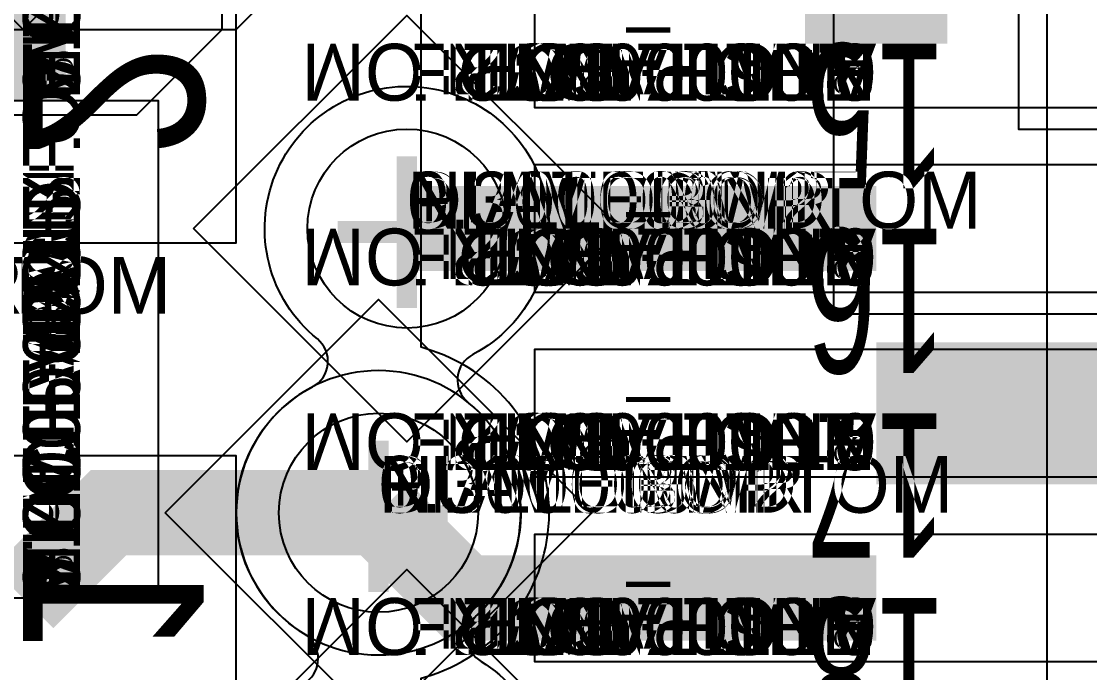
# Model space of a CAD drawing. Extents: x 0 to 323, y 0 to 320.
# Drawn here: x 57.994 to 61.751, y 23.637 to 25.929 of the extents above; entities that cross this region are included whole.
import ezdxf
from ezdxf.enums import TextEntityAlignment as Align

# ---------------------------------------------------------------- set-up
doc = ezdxf.new("R2010")
doc.units = 0
doc.header["$MEASUREMENT"] = 0
doc.layers.get('0').update_dxf_attribs({"linetype": 'CONTINUOUS'})
for name, color, linetype in [('CDN_FIGURES', 7, 'CONTINUOUS'), ('ETCH_BOTTOM', 7, 'CONTINUOUS'), ('ETCH_GND', 3, 'CONTINUOUS'), ('ETCH_INT1', 4, 'CONTINUOUS'), ('ETCH_INT2', 5, 'CONTINUOUS'), ('ETCH_PWR', 6, 'CONTINUOUS'), ('ETCH_TOP', 2, 'CONTINUOUS'), ('MANUFACTURING_NCLEGEND-1-6', 8, 'CONTINUOUS'), ('PACKAGE_GEOMETRY_ASSEMBLY_TOP', 11, 'CONTINUOUS'), ('PACKAGE_GEOMETRY_PIN_NUMBER', 9, 'CONTINUOUS')]:
    doc.layers.add(name, color=color, linetype=linetype)

# ---------------------------------------------------------------- blocks, each defined once
blk = doc.blocks.new('PAD_INFO')
for tag in ['SHAPE_TYPE', 'PAD_HEIGHT', 'PAD_LAYER', 'PAD_TYPE', 'PAD_WIDTH']:
    blk.add_attdef(tag, (0, 0), '', height=0.2)
at = {"flags": 2}
blk.add_attdef('CDN_TYPE', (0, 0), '', height=0.2, dxfattribs=at)
blk = doc.blocks.new('DRILL_INFO')
at = {"flags": 2}
blk.add_attdef('CDN_TYPE', (0, 0), '', height=0.2, dxfattribs=at)
for tag in ['FSHAPE', 'FCHAR', 'DRILL_HEIGHT', 'DIAMETER', 'PLATED', 'DRILL_WIDTH']:
    blk.add_attdef(tag, (0, 0), '', height=0.2)
blk = doc.blocks.new('VIA0700X0300')
at = {"layer": 'ETCH_BOTTOM'}
blk.add_circle((0, 0), 0.35, dxfattribs=at)
at = {"layer": 'ETCH_GND'}
blk.add_circle((0, 0), 0.35, dxfattribs=at)
at = {"layer": 'ETCH_INT1'}
blk.add_circle((0, 0), 0.35, dxfattribs=at)
at = {"layer": 'ETCH_INT2'}
blk.add_circle((0, 0), 0.35, dxfattribs=at)
at = {"layer": 'ETCH_PWR'}
blk.add_circle((0, 0), 0.35, dxfattribs=at)
at = {"layer": 'ETCH_TOP'}
blk.add_circle((0, 0), 0.35, dxfattribs=at)
ref = blk.add_blockref('PAD_INFO', (0, 0))
ref.add_attrib('PAD_LAYER', 'ETCH_TOP', (0, 0), dxfattribs={"height": 0.2})
ref.add_attrib('SHAPE_TYPE', 'NULL', (0, 0), dxfattribs={"height": 0.2})
ref.add_attrib('PAD_TYPE', 'ANTIPAD', (0, 0), dxfattribs={"height": 0.2})
ref.add_attrib('PAD_WIDTH', '0.000000', (0, 0), dxfattribs={"height": 0.2})
ref.add_attrib('PAD_HEIGHT', '0.000000', (0, 0), dxfattribs={"height": 0.2})
ref = blk.add_blockref('PAD_INFO', (0, 0))
ref.add_attrib('PAD_LAYER', 'ETCH_GND', (0, 0), dxfattribs={"height": 0.2})
ref.add_attrib('SHAPE_TYPE', 'NULL', (0, 0), dxfattribs={"height": 0.2})
ref.add_attrib('PAD_TYPE', 'ANTIPAD', (0, 0), dxfattribs={"height": 0.2})
ref.add_attrib('PAD_WIDTH', '0.000000', (0, 0), dxfattribs={"height": 0.2})
ref.add_attrib('PAD_HEIGHT', '0.000000', (0, 0), dxfattribs={"height": 0.2})
ref = blk.add_blockref('PAD_INFO', (0, 0))
ref.add_attrib('PAD_LAYER', 'ETCH_INT1', (0, 0), dxfattribs={"height": 0.2})
ref.add_attrib('SHAPE_TYPE', 'NULL', (0, 0), dxfattribs={"height": 0.2})
ref.add_attrib('PAD_TYPE', 'ANTIPAD', (0, 0), dxfattribs={"height": 0.2})
ref.add_attrib('PAD_WIDTH', '0.000000', (0, 0), dxfattribs={"height": 0.2})
ref.add_attrib('PAD_HEIGHT', '0.000000', (0, 0), dxfattribs={"height": 0.2})
ref = blk.add_blockref('PAD_INFO', (0, 0))
ref.add_attrib('PAD_LAYER', 'ETCH_INT2', (0, 0), dxfattribs={"height": 0.2})
ref.add_attrib('SHAPE_TYPE', 'NULL', (0, 0), dxfattribs={"height": 0.2})
ref.add_attrib('PAD_TYPE', 'ANTIPAD', (0, 0), dxfattribs={"height": 0.2})
ref.add_attrib('PAD_WIDTH', '0.000000', (0, 0), dxfattribs={"height": 0.2})
ref.add_attrib('PAD_HEIGHT', '0.000000', (0, 0), dxfattribs={"height": 0.2})
ref = blk.add_blockref('PAD_INFO', (0, 0))
ref.add_attrib('PAD_LAYER', 'ETCH_PWR', (0, 0), dxfattribs={"height": 0.2})
ref.add_attrib('SHAPE_TYPE', 'NULL', (0, 0), dxfattribs={"height": 0.2})
ref.add_attrib('PAD_TYPE', 'ANTIPAD', (0, 0), dxfattribs={"height": 0.2})
ref.add_attrib('PAD_WIDTH', '0.000000', (0, 0), dxfattribs={"height": 0.2})
ref.add_attrib('PAD_HEIGHT', '0.000000', (0, 0), dxfattribs={"height": 0.2})
ref = blk.add_blockref('PAD_INFO', (0, 0))
ref.add_attrib('PAD_LAYER', 'ETCH_BOTTOM', (0, 0), dxfattribs={"height": 0.2})
ref.add_attrib('SHAPE_TYPE', 'NULL', (0, 0), dxfattribs={"height": 0.2})
ref.add_attrib('PAD_TYPE', 'ANTIPAD', (0, 0), dxfattribs={"height": 0.2})
ref.add_attrib('PAD_WIDTH', '0.000000', (0, 0), dxfattribs={"height": 0.2})
ref.add_attrib('PAD_HEIGHT', '0.000000', (0, 0), dxfattribs={"height": 0.2})
ref = blk.add_blockref('PAD_INFO', (0, 0))
ref.add_attrib('PAD_LAYER', 'ETCH_TOP', (0, 0), dxfattribs={"height": 0.2})
ref.add_attrib('SHAPE_TYPE', 'NULL', (0, 0), dxfattribs={"height": 0.2})
ref.add_attrib('PAD_TYPE', 'THERMAL', (0, 0), dxfattribs={"height": 0.2})
ref.add_attrib('PAD_WIDTH', '0.000000', (0, 0), dxfattribs={"height": 0.2})
ref.add_attrib('PAD_HEIGHT', '0.000000', (0, 0), dxfattribs={"height": 0.2})
ref = blk.add_blockref('PAD_INFO', (0, 0))
ref.add_attrib('PAD_LAYER', 'ETCH_GND', (0, 0), dxfattribs={"height": 0.2})
ref.add_attrib('SHAPE_TYPE', 'NULL', (0, 0), dxfattribs={"height": 0.2})
ref.add_attrib('PAD_TYPE', 'THERMAL', (0, 0), dxfattribs={"height": 0.2})
ref.add_attrib('PAD_WIDTH', '0.000000', (0, 0), dxfattribs={"height": 0.2})
ref.add_attrib('PAD_HEIGHT', '0.000000', (0, 0), dxfattribs={"height": 0.2})
ref = blk.add_blockref('PAD_INFO', (0, 0))
ref.add_attrib('PAD_LAYER', 'ETCH_INT1', (0, 0), dxfattribs={"height": 0.2})
ref.add_attrib('SHAPE_TYPE', 'NULL', (0, 0), dxfattribs={"height": 0.2})
ref.add_attrib('PAD_TYPE', 'THERMAL', (0, 0), dxfattribs={"height": 0.2})
ref.add_attrib('PAD_WIDTH', '0.000000', (0, 0), dxfattribs={"height": 0.2})
ref.add_attrib('PAD_HEIGHT', '0.000000', (0, 0), dxfattribs={"height": 0.2})
ref = blk.add_blockref('PAD_INFO', (0, 0))
ref.add_attrib('PAD_LAYER', 'ETCH_INT2', (0, 0), dxfattribs={"height": 0.2})
ref.add_attrib('SHAPE_TYPE', 'NULL', (0, 0), dxfattribs={"height": 0.2})
ref.add_attrib('PAD_TYPE', 'THERMAL', (0, 0), dxfattribs={"height": 0.2})
ref.add_attrib('PAD_WIDTH', '0.000000', (0, 0), dxfattribs={"height": 0.2})
ref.add_attrib('PAD_HEIGHT', '0.000000', (0, 0), dxfattribs={"height": 0.2})
ref = blk.add_blockref('PAD_INFO', (0, 0))
ref.add_attrib('PAD_LAYER', 'ETCH_PWR', (0, 0), dxfattribs={"height": 0.2})
ref.add_attrib('SHAPE_TYPE', 'NULL', (0, 0), dxfattribs={"height": 0.2})
ref.add_attrib('PAD_TYPE', 'THERMAL', (0, 0), dxfattribs={"height": 0.2})
ref.add_attrib('PAD_WIDTH', '0.000000', (0, 0), dxfattribs={"height": 0.2})
ref.add_attrib('PAD_HEIGHT', '0.000000', (0, 0), dxfattribs={"height": 0.2})
ref = blk.add_blockref('PAD_INFO', (0, 0))
ref.add_attrib('PAD_LAYER', 'ETCH_BOTTOM', (0, 0), dxfattribs={"height": 0.2})
ref.add_attrib('SHAPE_TYPE', 'NULL', (0, 0), dxfattribs={"height": 0.2})
ref.add_attrib('PAD_TYPE', 'THERMAL', (0, 0), dxfattribs={"height": 0.2})
ref.add_attrib('PAD_WIDTH', '0.000000', (0, 0), dxfattribs={"height": 0.2})
ref.add_attrib('PAD_HEIGHT', '0.000000', (0, 0), dxfattribs={"height": 0.2})
ref = blk.add_blockref('PAD_INFO', (0, 0))
ref.add_attrib('PAD_LAYER', 'ETCH_TOP', (0, 0), dxfattribs={"height": 0.2})
ref.add_attrib('SHAPE_TYPE', 'CIRCLE', (0, 0), dxfattribs={"height": 0.2})
ref.add_attrib('PAD_TYPE', 'REGULAR', (0, 0), dxfattribs={"height": 0.2})
ref.add_attrib('PAD_WIDTH', '0.700000', (0, 0), dxfattribs={"height": 0.2})
ref.add_attrib('PAD_HEIGHT', '0.700000', (0, 0), dxfattribs={"height": 0.2})
ref = blk.add_blockref('PAD_INFO', (0, 0))
ref.add_attrib('PAD_LAYER', 'ETCH_GND', (0, 0), dxfattribs={"height": 0.2})
ref.add_attrib('SHAPE_TYPE', 'CIRCLE', (0, 0), dxfattribs={"height": 0.2})
ref.add_attrib('PAD_TYPE', 'REGULAR', (0, 0), dxfattribs={"height": 0.2})
ref.add_attrib('PAD_WIDTH', '0.700000', (0, 0), dxfattribs={"height": 0.2})
ref.add_attrib('PAD_HEIGHT', '0.700000', (0, 0), dxfattribs={"height": 0.2})
ref = blk.add_blockref('PAD_INFO', (0, 0))
ref.add_attrib('PAD_LAYER', 'ETCH_INT1', (0, 0), dxfattribs={"height": 0.2})
ref.add_attrib('SHAPE_TYPE', 'CIRCLE', (0, 0), dxfattribs={"height": 0.2})
ref.add_attrib('PAD_TYPE', 'REGULAR', (0, 0), dxfattribs={"height": 0.2})
ref.add_attrib('PAD_WIDTH', '0.700000', (0, 0), dxfattribs={"height": 0.2})
ref.add_attrib('PAD_HEIGHT', '0.700000', (0, 0), dxfattribs={"height": 0.2})
ref = blk.add_blockref('PAD_INFO', (0, 0))
ref.add_attrib('PAD_LAYER', 'ETCH_INT2', (0, 0), dxfattribs={"height": 0.2})
ref.add_attrib('SHAPE_TYPE', 'CIRCLE', (0, 0), dxfattribs={"height": 0.2})
ref.add_attrib('PAD_TYPE', 'REGULAR', (0, 0), dxfattribs={"height": 0.2})
ref.add_attrib('PAD_WIDTH', '0.700000', (0, 0), dxfattribs={"height": 0.2})
ref.add_attrib('PAD_HEIGHT', '0.700000', (0, 0), dxfattribs={"height": 0.2})
ref = blk.add_blockref('PAD_INFO', (0, 0))
ref.add_attrib('PAD_LAYER', 'ETCH_PWR', (0, 0), dxfattribs={"height": 0.2})
ref.add_attrib('SHAPE_TYPE', 'CIRCLE', (0, 0), dxfattribs={"height": 0.2})
ref.add_attrib('PAD_TYPE', 'REGULAR', (0, 0), dxfattribs={"height": 0.2})
ref.add_attrib('PAD_WIDTH', '0.700000', (0, 0), dxfattribs={"height": 0.2})
ref.add_attrib('PAD_HEIGHT', '0.700000', (0, 0), dxfattribs={"height": 0.2})
ref = blk.add_blockref('PAD_INFO', (0, 0))
ref.add_attrib('PAD_LAYER', 'ETCH_BOTTOM', (0, 0), dxfattribs={"height": 0.2})
ref.add_attrib('SHAPE_TYPE', 'CIRCLE', (0, 0), dxfattribs={"height": 0.2})
ref.add_attrib('PAD_TYPE', 'REGULAR', (0, 0), dxfattribs={"height": 0.2})
ref.add_attrib('PAD_WIDTH', '0.700000', (0, 0), dxfattribs={"height": 0.2})
ref.add_attrib('PAD_HEIGHT', '0.700000', (0, 0), dxfattribs={"height": 0.2})
ref = blk.add_blockref('DRILL_INFO', (0, 0))
ref.add_attrib('DIAMETER', '0.300000', (0, 0), dxfattribs={"height": 0.2})
ref.add_attrib('PLATED', 'PLATED', (0, 0), dxfattribs={"height": 0.2})
ref.add_attrib('FSHAPE', 'DIAMOND', (0, 0), dxfattribs={"height": 0.2})
ref.add_attrib('FCHAR', '+', (0, 0), dxfattribs={"height": 0.2})
ref.add_attrib('DRILL_WIDTH', '1.500000', (0, 0), dxfattribs={"height": 0.2})
ref.add_attrib('DRILL_HEIGHT', '1.500000', (0, 0), dxfattribs={"height": 0.2})
for tag in ['CDN_TYPE', 'PIN']:
    blk.add_attdef(tag, (0, 0), '', height=0.2)
at = {"flags": 2}
for tag in ['PSTKNAME', 'BBV']:
    blk.add_attdef(tag, (0, 0), '', height=0.2, dxfattribs=at)
blk = doc.blocks.new('FIGURE_DIAMOND')
at = {"layer": 'CDN_FIGURES'}
blk.add_lwpolyline([(-0.5, 0), (0, 0.5), (0.5, 0), (0, -0.5)], close=True, dxfattribs=at)
blk = doc.blocks.new('RC2400X0450TS_NS')
at = {"layer": 'ETCH_TOP'}
blk.add_lwpolyline([(-1.2, -0.225), (-1.2, 0.225), (1.2, 0.225), (1.2, -0.225)], close=True, dxfattribs=at)
ref = blk.add_blockref('PAD_INFO', (0, 0))
ref.add_attrib('PAD_LAYER', 'ETCH_TOP', (0, 0), dxfattribs={"height": 0.2})
ref.add_attrib('SHAPE_TYPE', 'NULL', (0, 0), dxfattribs={"height": 0.2})
ref.add_attrib('PAD_TYPE', 'ANTIPAD', (0, 0), dxfattribs={"height": 0.2})
ref.add_attrib('PAD_WIDTH', '0.000000', (0, 0), dxfattribs={"height": 0.2})
ref.add_attrib('PAD_HEIGHT', '0.000000', (0, 0), dxfattribs={"height": 0.2})
ref = blk.add_blockref('PAD_INFO', (0, 0))
ref.add_attrib('PAD_LAYER', 'ETCH_GND', (0, 0), dxfattribs={"height": 0.2})
ref.add_attrib('SHAPE_TYPE', 'NULL', (0, 0), dxfattribs={"height": 0.2})
ref.add_attrib('PAD_TYPE', 'ANTIPAD', (0, 0), dxfattribs={"height": 0.2})
ref.add_attrib('PAD_WIDTH', '0.000000', (0, 0), dxfattribs={"height": 0.2})
ref.add_attrib('PAD_HEIGHT', '0.000000', (0, 0), dxfattribs={"height": 0.2})
ref = blk.add_blockref('PAD_INFO', (0, 0))
ref.add_attrib('PAD_LAYER', 'ETCH_INT1', (0, 0), dxfattribs={"height": 0.2})
ref.add_attrib('SHAPE_TYPE', 'NULL', (0, 0), dxfattribs={"height": 0.2})
ref.add_attrib('PAD_TYPE', 'ANTIPAD', (0, 0), dxfattribs={"height": 0.2})
ref.add_attrib('PAD_WIDTH', '0.000000', (0, 0), dxfattribs={"height": 0.2})
ref.add_attrib('PAD_HEIGHT', '0.000000', (0, 0), dxfattribs={"height": 0.2})
ref = blk.add_blockref('PAD_INFO', (0, 0))
ref.add_attrib('PAD_LAYER', 'ETCH_INT2', (0, 0), dxfattribs={"height": 0.2})
ref.add_attrib('SHAPE_TYPE', 'NULL', (0, 0), dxfattribs={"height": 0.2})
ref.add_attrib('PAD_TYPE', 'ANTIPAD', (0, 0), dxfattribs={"height": 0.2})
ref.add_attrib('PAD_WIDTH', '0.000000', (0, 0), dxfattribs={"height": 0.2})
ref.add_attrib('PAD_HEIGHT', '0.000000', (0, 0), dxfattribs={"height": 0.2})
ref = blk.add_blockref('PAD_INFO', (0, 0))
ref.add_attrib('PAD_LAYER', 'ETCH_PWR', (0, 0), dxfattribs={"height": 0.2})
ref.add_attrib('SHAPE_TYPE', 'NULL', (0, 0), dxfattribs={"height": 0.2})
ref.add_attrib('PAD_TYPE', 'ANTIPAD', (0, 0), dxfattribs={"height": 0.2})
ref.add_attrib('PAD_WIDTH', '0.000000', (0, 0), dxfattribs={"height": 0.2})
ref.add_attrib('PAD_HEIGHT', '0.000000', (0, 0), dxfattribs={"height": 0.2})
ref = blk.add_blockref('PAD_INFO', (0, 0))
ref.add_attrib('PAD_LAYER', 'ETCH_BOTTOM', (0, 0), dxfattribs={"height": 0.2})
ref.add_attrib('SHAPE_TYPE', 'NULL', (0, 0), dxfattribs={"height": 0.2})
ref.add_attrib('PAD_TYPE', 'ANTIPAD', (0, 0), dxfattribs={"height": 0.2})
ref.add_attrib('PAD_WIDTH', '0.000000', (0, 0), dxfattribs={"height": 0.2})
ref.add_attrib('PAD_HEIGHT', '0.000000', (0, 0), dxfattribs={"height": 0.2})
ref = blk.add_blockref('PAD_INFO', (0, 0))
ref.add_attrib('PAD_LAYER', 'ETCH_TOP', (0, 0), dxfattribs={"height": 0.2})
ref.add_attrib('SHAPE_TYPE', 'NULL', (0, 0), dxfattribs={"height": 0.2})
ref.add_attrib('PAD_TYPE', 'THERMAL', (0, 0), dxfattribs={"height": 0.2})
ref.add_attrib('PAD_WIDTH', '0.000000', (0, 0), dxfattribs={"height": 0.2})
ref.add_attrib('PAD_HEIGHT', '0.000000', (0, 0), dxfattribs={"height": 0.2})
ref = blk.add_blockref('PAD_INFO', (0, 0))
ref.add_attrib('PAD_LAYER', 'ETCH_GND', (0, 0), dxfattribs={"height": 0.2})
ref.add_attrib('SHAPE_TYPE', 'NULL', (0, 0), dxfattribs={"height": 0.2})
ref.add_attrib('PAD_TYPE', 'THERMAL', (0, 0), dxfattribs={"height": 0.2})
ref.add_attrib('PAD_WIDTH', '0.000000', (0, 0), dxfattribs={"height": 0.2})
ref.add_attrib('PAD_HEIGHT', '0.000000', (0, 0), dxfattribs={"height": 0.2})
ref = blk.add_blockref('PAD_INFO', (0, 0))
ref.add_attrib('PAD_LAYER', 'ETCH_INT1', (0, 0), dxfattribs={"height": 0.2})
ref.add_attrib('SHAPE_TYPE', 'NULL', (0, 0), dxfattribs={"height": 0.2})
ref.add_attrib('PAD_TYPE', 'THERMAL', (0, 0), dxfattribs={"height": 0.2})
ref.add_attrib('PAD_WIDTH', '0.000000', (0, 0), dxfattribs={"height": 0.2})
ref.add_attrib('PAD_HEIGHT', '0.000000', (0, 0), dxfattribs={"height": 0.2})
ref = blk.add_blockref('PAD_INFO', (0, 0))
ref.add_attrib('PAD_LAYER', 'ETCH_INT2', (0, 0), dxfattribs={"height": 0.2})
ref.add_attrib('SHAPE_TYPE', 'NULL', (0, 0), dxfattribs={"height": 0.2})
ref.add_attrib('PAD_TYPE', 'THERMAL', (0, 0), dxfattribs={"height": 0.2})
ref.add_attrib('PAD_WIDTH', '0.000000', (0, 0), dxfattribs={"height": 0.2})
ref.add_attrib('PAD_HEIGHT', '0.000000', (0, 0), dxfattribs={"height": 0.2})
ref = blk.add_blockref('PAD_INFO', (0, 0))
ref.add_attrib('PAD_LAYER', 'ETCH_PWR', (0, 0), dxfattribs={"height": 0.2})
ref.add_attrib('SHAPE_TYPE', 'NULL', (0, 0), dxfattribs={"height": 0.2})
ref.add_attrib('PAD_TYPE', 'THERMAL', (0, 0), dxfattribs={"height": 0.2})
ref.add_attrib('PAD_WIDTH', '0.000000', (0, 0), dxfattribs={"height": 0.2})
ref.add_attrib('PAD_HEIGHT', '0.000000', (0, 0), dxfattribs={"height": 0.2})
ref = blk.add_blockref('PAD_INFO', (0, 0))
ref.add_attrib('PAD_LAYER', 'ETCH_BOTTOM', (0, 0), dxfattribs={"height": 0.2})
ref.add_attrib('SHAPE_TYPE', 'NULL', (0, 0), dxfattribs={"height": 0.2})
ref.add_attrib('PAD_TYPE', 'THERMAL', (0, 0), dxfattribs={"height": 0.2})
ref.add_attrib('PAD_WIDTH', '0.000000', (0, 0), dxfattribs={"height": 0.2})
ref.add_attrib('PAD_HEIGHT', '0.000000', (0, 0), dxfattribs={"height": 0.2})
ref = blk.add_blockref('PAD_INFO', (0, 0))
ref.add_attrib('PAD_LAYER', 'ETCH_TOP', (0, 0), dxfattribs={"height": 0.2})
ref.add_attrib('SHAPE_TYPE', 'RECTANGLE', (0, 0), dxfattribs={"height": 0.2})
ref.add_attrib('PAD_TYPE', 'REGULAR', (0, 0), dxfattribs={"height": 0.2})
ref.add_attrib('PAD_WIDTH', '2.400000', (0, 0), dxfattribs={"height": 0.2})
ref.add_attrib('PAD_HEIGHT', '0.450000', (0, 0), dxfattribs={"height": 0.2})
ref = blk.add_blockref('PAD_INFO', (0, 0))
ref.add_attrib('PAD_LAYER', 'ETCH_GND', (0, 0), dxfattribs={"height": 0.2})
ref.add_attrib('SHAPE_TYPE', 'NULL', (0, 0), dxfattribs={"height": 0.2})
ref.add_attrib('PAD_TYPE', 'REGULAR', (0, 0), dxfattribs={"height": 0.2})
ref.add_attrib('PAD_WIDTH', '0.000000', (0, 0), dxfattribs={"height": 0.2})
ref.add_attrib('PAD_HEIGHT', '0.000000', (0, 0), dxfattribs={"height": 0.2})
ref = blk.add_blockref('PAD_INFO', (0, 0))
ref.add_attrib('PAD_LAYER', 'ETCH_INT1', (0, 0), dxfattribs={"height": 0.2})
ref.add_attrib('SHAPE_TYPE', 'NULL', (0, 0), dxfattribs={"height": 0.2})
ref.add_attrib('PAD_TYPE', 'REGULAR', (0, 0), dxfattribs={"height": 0.2})
ref.add_attrib('PAD_WIDTH', '0.000000', (0, 0), dxfattribs={"height": 0.2})
ref.add_attrib('PAD_HEIGHT', '0.000000', (0, 0), dxfattribs={"height": 0.2})
ref = blk.add_blockref('PAD_INFO', (0, 0))
ref.add_attrib('PAD_LAYER', 'ETCH_INT2', (0, 0), dxfattribs={"height": 0.2})
ref.add_attrib('SHAPE_TYPE', 'NULL', (0, 0), dxfattribs={"height": 0.2})
ref.add_attrib('PAD_TYPE', 'REGULAR', (0, 0), dxfattribs={"height": 0.2})
ref.add_attrib('PAD_WIDTH', '0.000000', (0, 0), dxfattribs={"height": 0.2})
ref.add_attrib('PAD_HEIGHT', '0.000000', (0, 0), dxfattribs={"height": 0.2})
ref = blk.add_blockref('PAD_INFO', (0, 0))
ref.add_attrib('PAD_LAYER', 'ETCH_PWR', (0, 0), dxfattribs={"height": 0.2})
ref.add_attrib('SHAPE_TYPE', 'NULL', (0, 0), dxfattribs={"height": 0.2})
ref.add_attrib('PAD_TYPE', 'REGULAR', (0, 0), dxfattribs={"height": 0.2})
ref.add_attrib('PAD_WIDTH', '0.000000', (0, 0), dxfattribs={"height": 0.2})
ref.add_attrib('PAD_HEIGHT', '0.000000', (0, 0), dxfattribs={"height": 0.2})
ref = blk.add_blockref('PAD_INFO', (0, 0))
ref.add_attrib('PAD_LAYER', 'ETCH_BOTTOM', (0, 0), dxfattribs={"height": 0.2})
ref.add_attrib('SHAPE_TYPE', 'NULL', (0, 0), dxfattribs={"height": 0.2})
ref.add_attrib('PAD_TYPE', 'REGULAR', (0, 0), dxfattribs={"height": 0.2})
ref.add_attrib('PAD_WIDTH', '0.000000', (0, 0), dxfattribs={"height": 0.2})
ref.add_attrib('PAD_HEIGHT', '0.000000', (0, 0), dxfattribs={"height": 0.2})
ref = blk.add_blockref('DRILL_INFO', (0, 0))
ref.add_attrib('DIAMETER', '0.000000', (0, 0), dxfattribs={"height": 0.2})
ref.add_attrib('PLATED', 'PLATED', (0, 0), dxfattribs={"height": 0.2})
ref.add_attrib('FSHAPE', 'NULL', (0, 0), dxfattribs={"height": 0.2})
ref.add_attrib('DRILL_WIDTH', '0.000000', (0, 0), dxfattribs={"height": 0.2})
ref.add_attrib('DRILL_HEIGHT', '0.000000', (0, 0), dxfattribs={"height": 0.2})
for tag in ['CDN_TYPE', 'PIN']:
    blk.add_attdef(tag, (0, 0), '', height=0.2)
at = {"flags": 2}
for tag in ['PSTKNAME', 'BBV']:
    blk.add_attdef(tag, (0, 0), '', height=0.2, dxfattribs=at)
blk = doc.blocks.new('F361')
at = {"layer": 'PACKAGE_GEOMETRY_ASSEMBLY_TOP'}
blk.add_lwpolyline([(0.6, -9.475), (6.2, -9.475), (6.2, 1.025), (0.6, 1.025)], close=True, dxfattribs=at)
at = {"layer": 'ETCH_TOP'}
for p in [(6.8, -6.5), (6.8, -7.8), (6.8, -7.15), (6.8, -8.45)]:
    blk.add_blockref('RC2400X0450TS_NS', p, dxfattribs=at)
at = {"flags": 2}
for tag in ['SYMBOL_TYPE', 'CDN_TYPE', 'REFDES']:
    blk.add_attdef(tag, (0, 0), '', height=0.2, dxfattribs=at)
blk = doc.blocks.new('RC1000X1500TS')
at = {"layer": 'ETCH_TOP'}
blk.add_lwpolyline([(-0.5, -0.75), (-0.5, 0.75), (0.5, 0.75), (0.5, -0.75)], close=True, dxfattribs=at)
ref = blk.add_blockref('PAD_INFO', (0, 0))
ref.add_attrib('PAD_LAYER', 'ETCH_TOP', (0, 0), dxfattribs={"height": 0.2})
ref.add_attrib('SHAPE_TYPE', 'NULL', (0, 0), dxfattribs={"height": 0.2})
ref.add_attrib('PAD_TYPE', 'ANTIPAD', (0, 0), dxfattribs={"height": 0.2})
ref.add_attrib('PAD_WIDTH', '0.000000', (0, 0), dxfattribs={"height": 0.2})
ref.add_attrib('PAD_HEIGHT', '0.000000', (0, 0), dxfattribs={"height": 0.2})
ref = blk.add_blockref('PAD_INFO', (0, 0))
ref.add_attrib('PAD_LAYER', 'ETCH_GND', (0, 0), dxfattribs={"height": 0.2})
ref.add_attrib('SHAPE_TYPE', 'NULL', (0, 0), dxfattribs={"height": 0.2})
ref.add_attrib('PAD_TYPE', 'ANTIPAD', (0, 0), dxfattribs={"height": 0.2})
ref.add_attrib('PAD_WIDTH', '0.000000', (0, 0), dxfattribs={"height": 0.2})
ref.add_attrib('PAD_HEIGHT', '0.000000', (0, 0), dxfattribs={"height": 0.2})
ref = blk.add_blockref('PAD_INFO', (0, 0))
ref.add_attrib('PAD_LAYER', 'ETCH_INT1', (0, 0), dxfattribs={"height": 0.2})
ref.add_attrib('SHAPE_TYPE', 'NULL', (0, 0), dxfattribs={"height": 0.2})
ref.add_attrib('PAD_TYPE', 'ANTIPAD', (0, 0), dxfattribs={"height": 0.2})
ref.add_attrib('PAD_WIDTH', '0.000000', (0, 0), dxfattribs={"height": 0.2})
ref.add_attrib('PAD_HEIGHT', '0.000000', (0, 0), dxfattribs={"height": 0.2})
ref = blk.add_blockref('PAD_INFO', (0, 0))
ref.add_attrib('PAD_LAYER', 'ETCH_INT2', (0, 0), dxfattribs={"height": 0.2})
ref.add_attrib('SHAPE_TYPE', 'NULL', (0, 0), dxfattribs={"height": 0.2})
ref.add_attrib('PAD_TYPE', 'ANTIPAD', (0, 0), dxfattribs={"height": 0.2})
ref.add_attrib('PAD_WIDTH', '0.000000', (0, 0), dxfattribs={"height": 0.2})
ref.add_attrib('PAD_HEIGHT', '0.000000', (0, 0), dxfattribs={"height": 0.2})
ref = blk.add_blockref('PAD_INFO', (0, 0))
ref.add_attrib('PAD_LAYER', 'ETCH_PWR', (0, 0), dxfattribs={"height": 0.2})
ref.add_attrib('SHAPE_TYPE', 'NULL', (0, 0), dxfattribs={"height": 0.2})
ref.add_attrib('PAD_TYPE', 'ANTIPAD', (0, 0), dxfattribs={"height": 0.2})
ref.add_attrib('PAD_WIDTH', '0.000000', (0, 0), dxfattribs={"height": 0.2})
ref.add_attrib('PAD_HEIGHT', '0.000000', (0, 0), dxfattribs={"height": 0.2})
ref = blk.add_blockref('PAD_INFO', (0, 0))
ref.add_attrib('PAD_LAYER', 'ETCH_BOTTOM', (0, 0), dxfattribs={"height": 0.2})
ref.add_attrib('SHAPE_TYPE', 'NULL', (0, 0), dxfattribs={"height": 0.2})
ref.add_attrib('PAD_TYPE', 'ANTIPAD', (0, 0), dxfattribs={"height": 0.2})
ref.add_attrib('PAD_WIDTH', '0.000000', (0, 0), dxfattribs={"height": 0.2})
ref.add_attrib('PAD_HEIGHT', '0.000000', (0, 0), dxfattribs={"height": 0.2})
ref = blk.add_blockref('PAD_INFO', (0, 0))
ref.add_attrib('PAD_LAYER', 'ETCH_TOP', (0, 0), dxfattribs={"height": 0.2})
ref.add_attrib('SHAPE_TYPE', 'NULL', (0, 0), dxfattribs={"height": 0.2})
ref.add_attrib('PAD_TYPE', 'THERMAL', (0, 0), dxfattribs={"height": 0.2})
ref.add_attrib('PAD_WIDTH', '0.000000', (0, 0), dxfattribs={"height": 0.2})
ref.add_attrib('PAD_HEIGHT', '0.000000', (0, 0), dxfattribs={"height": 0.2})
ref = blk.add_blockref('PAD_INFO', (0, 0))
ref.add_attrib('PAD_LAYER', 'ETCH_GND', (0, 0), dxfattribs={"height": 0.2})
ref.add_attrib('SHAPE_TYPE', 'NULL', (0, 0), dxfattribs={"height": 0.2})
ref.add_attrib('PAD_TYPE', 'THERMAL', (0, 0), dxfattribs={"height": 0.2})
ref.add_attrib('PAD_WIDTH', '0.000000', (0, 0), dxfattribs={"height": 0.2})
ref.add_attrib('PAD_HEIGHT', '0.000000', (0, 0), dxfattribs={"height": 0.2})
ref = blk.add_blockref('PAD_INFO', (0, 0))
ref.add_attrib('PAD_LAYER', 'ETCH_INT1', (0, 0), dxfattribs={"height": 0.2})
ref.add_attrib('SHAPE_TYPE', 'NULL', (0, 0), dxfattribs={"height": 0.2})
ref.add_attrib('PAD_TYPE', 'THERMAL', (0, 0), dxfattribs={"height": 0.2})
ref.add_attrib('PAD_WIDTH', '0.000000', (0, 0), dxfattribs={"height": 0.2})
ref.add_attrib('PAD_HEIGHT', '0.000000', (0, 0), dxfattribs={"height": 0.2})
ref = blk.add_blockref('PAD_INFO', (0, 0))
ref.add_attrib('PAD_LAYER', 'ETCH_INT2', (0, 0), dxfattribs={"height": 0.2})
ref.add_attrib('SHAPE_TYPE', 'NULL', (0, 0), dxfattribs={"height": 0.2})
ref.add_attrib('PAD_TYPE', 'THERMAL', (0, 0), dxfattribs={"height": 0.2})
ref.add_attrib('PAD_WIDTH', '0.000000', (0, 0), dxfattribs={"height": 0.2})
ref.add_attrib('PAD_HEIGHT', '0.000000', (0, 0), dxfattribs={"height": 0.2})
ref = blk.add_blockref('PAD_INFO', (0, 0))
ref.add_attrib('PAD_LAYER', 'ETCH_PWR', (0, 0), dxfattribs={"height": 0.2})
ref.add_attrib('SHAPE_TYPE', 'NULL', (0, 0), dxfattribs={"height": 0.2})
ref.add_attrib('PAD_TYPE', 'THERMAL', (0, 0), dxfattribs={"height": 0.2})
ref.add_attrib('PAD_WIDTH', '0.000000', (0, 0), dxfattribs={"height": 0.2})
ref.add_attrib('PAD_HEIGHT', '0.000000', (0, 0), dxfattribs={"height": 0.2})
ref = blk.add_blockref('PAD_INFO', (0, 0))
ref.add_attrib('PAD_LAYER', 'ETCH_BOTTOM', (0, 0), dxfattribs={"height": 0.2})
ref.add_attrib('SHAPE_TYPE', 'NULL', (0, 0), dxfattribs={"height": 0.2})
ref.add_attrib('PAD_TYPE', 'THERMAL', (0, 0), dxfattribs={"height": 0.2})
ref.add_attrib('PAD_WIDTH', '0.000000', (0, 0), dxfattribs={"height": 0.2})
ref.add_attrib('PAD_HEIGHT', '0.000000', (0, 0), dxfattribs={"height": 0.2})
ref = blk.add_blockref('PAD_INFO', (0, 0))
ref.add_attrib('PAD_LAYER', 'ETCH_GND', (0, 0), dxfattribs={"height": 0.2})
ref.add_attrib('SHAPE_TYPE', 'NULL', (0, 0), dxfattribs={"height": 0.2})
ref.add_attrib('PAD_TYPE', 'REGULAR', (0, 0), dxfattribs={"height": 0.2})
ref.add_attrib('PAD_WIDTH', '0.000000', (0, 0), dxfattribs={"height": 0.2})
ref.add_attrib('PAD_HEIGHT', '0.000000', (0, 0), dxfattribs={"height": 0.2})
ref = blk.add_blockref('PAD_INFO', (0, 0))
ref.add_attrib('PAD_LAYER', 'ETCH_INT1', (0, 0), dxfattribs={"height": 0.2})
ref.add_attrib('SHAPE_TYPE', 'NULL', (0, 0), dxfattribs={"height": 0.2})
ref.add_attrib('PAD_TYPE', 'REGULAR', (0, 0), dxfattribs={"height": 0.2})
ref.add_attrib('PAD_WIDTH', '0.000000', (0, 0), dxfattribs={"height": 0.2})
ref.add_attrib('PAD_HEIGHT', '0.000000', (0, 0), dxfattribs={"height": 0.2})
ref = blk.add_blockref('PAD_INFO', (0, 0))
ref.add_attrib('PAD_LAYER', 'ETCH_INT2', (0, 0), dxfattribs={"height": 0.2})
ref.add_attrib('SHAPE_TYPE', 'NULL', (0, 0), dxfattribs={"height": 0.2})
ref.add_attrib('PAD_TYPE', 'REGULAR', (0, 0), dxfattribs={"height": 0.2})
ref.add_attrib('PAD_WIDTH', '0.000000', (0, 0), dxfattribs={"height": 0.2})
ref.add_attrib('PAD_HEIGHT', '0.000000', (0, 0), dxfattribs={"height": 0.2})
ref = blk.add_blockref('PAD_INFO', (0, 0))
ref.add_attrib('PAD_LAYER', 'ETCH_PWR', (0, 0), dxfattribs={"height": 0.2})
ref.add_attrib('SHAPE_TYPE', 'NULL', (0, 0), dxfattribs={"height": 0.2})
ref.add_attrib('PAD_TYPE', 'REGULAR', (0, 0), dxfattribs={"height": 0.2})
ref.add_attrib('PAD_WIDTH', '0.000000', (0, 0), dxfattribs={"height": 0.2})
ref.add_attrib('PAD_HEIGHT', '0.000000', (0, 0), dxfattribs={"height": 0.2})
ref = blk.add_blockref('PAD_INFO', (0, 0))
ref.add_attrib('PAD_LAYER', 'ETCH_BOTTOM', (0, 0), dxfattribs={"height": 0.2})
ref.add_attrib('SHAPE_TYPE', 'NULL', (0, 0), dxfattribs={"height": 0.2})
ref.add_attrib('PAD_TYPE', 'REGULAR', (0, 0), dxfattribs={"height": 0.2})
ref.add_attrib('PAD_WIDTH', '0.000000', (0, 0), dxfattribs={"height": 0.2})
ref.add_attrib('PAD_HEIGHT', '0.000000', (0, 0), dxfattribs={"height": 0.2})
ref = blk.add_blockref('DRILL_INFO', (0, 0))
ref.add_attrib('DIAMETER', '0.000000', (0, 0), dxfattribs={"height": 0.2})
ref.add_attrib('PLATED', 'PLATED', (0, 0), dxfattribs={"height": 0.2})
ref.add_attrib('FSHAPE', 'NULL', (0, 0), dxfattribs={"height": 0.2})
ref.add_attrib('DRILL_WIDTH', '0.000000', (0, 0), dxfattribs={"height": 0.2})
ref.add_attrib('DRILL_HEIGHT', '0.000000', (0, 0), dxfattribs={"height": 0.2})
ref = blk.add_blockref('PAD_INFO', (0, 0))
ref.add_attrib('PAD_LAYER', 'ETCH_TOP', (0, 0), dxfattribs={"height": 0.2})
ref.add_attrib('SHAPE_TYPE', 'RECTANGLE', (0, 0), dxfattribs={"height": 0.2})
ref.add_attrib('PAD_TYPE', 'REGULAR', (0, 0), dxfattribs={"height": 0.2})
ref.add_attrib('PAD_WIDTH', '1.000000', (0, 0), dxfattribs={"height": 0.2})
ref.add_attrib('PAD_HEIGHT', '1.500000', (0, 0), dxfattribs={"height": 0.2})
for tag in ['CDN_TYPE', 'PIN']:
    blk.add_attdef(tag, (0, 0), '', height=0.2)
at = {"flags": 2}
for tag in ['PSTKNAME', 'BBV']:
    blk.add_attdef(tag, (0, 0), '', height=0.2, dxfattribs=at)
blk = doc.blocks.new('F56')
at = {"layer": 'PACKAGE_GEOMETRY_ASSEMBLY_TOP'}
blk.add_lwpolyline([(0, -0.475), (1.75, -0.475), (1.75, 0.475), (0, 0.475)], close=True, dxfattribs=at)
at = {"layer": 'ETCH_TOP'}
ref = blk.add_blockref('RC1000X1500TS', (0, 0), dxfattribs=at)
ref.add_attrib('CDN_TYPE', 'PIN', (0, 0), dxfattribs={"height": 0.2})
ref.add_attrib('PIN', '1', (0, 0), dxfattribs={"height": 0.2})
ref = blk.add_blockref('RC1000X1500TS', (1.75, 0), dxfattribs=at)
ref.add_attrib('CDN_TYPE', 'PIN', (0, 0), dxfattribs={"height": 0.2})
ref.add_attrib('PIN', '2', (0, 0), dxfattribs={"height": 0.2})
at = {"flags": 2}
for tag in ['SYMBOL_TYPE', 'CDN_TYPE', 'REFDES']:
    blk.add_attdef(tag, (0, 0), '', height=0.2, dxfattribs=at)

msp = doc.modelspace()

# ---------------------------------------------------------------- linework, layer by layer
at = {"layer": 'ETCH_BOTTOM'}
for points, format in [([(56.905, 34.257), (63.2888, 27.8732, -0.668179), (63.2171, 27.7001), (60.8499, 27.7001), (60.8499, 27.2822), (60.8148, 27.2708, 0.726862), (60.8148, 26.1292), (60.8499, 26.1178), (60.8499, 24.8999), (63.9144, 24.8999, -0.478266), (64.0135, 24.777, 0.125682), (64.0244, 24.4802, -0.501036), (63.9272, 24.3501), (62.8999, 24.3501), (62.8999, 23.6986), (62.2257, 23.0243, 0.447641), (62.2761, 22.1306, -0.42163), (62.2906, 21.9861, 0.389106), (62.3257, 21.1757), (62.4757, 21.0257, 0.1787), (62.8532, 20.8517), (62.8999, 20.8481), (62.8999, 20.2999)], "xyb"), ([(57.7864, 21.6999), (58.3527, 21.6999), (58.3668, 21.6882, 0.957035), (59.1722, 22.5764, -0.669944), (59.2436, 22.7499), (59.4001, 22.7499), (59.4001, 23.6178), (59.4352, 23.6292, 0.726862), (59.4352, 24.7708), (59.4001, 24.7822), (59.4001, 26.1644, -0.478266), (59.523, 26.2635, 2.829848), (59.0499, 26.8507), (59.0498, 26.8001), (56.5999, 26.8001)], "xyb"), ([(58, 25.65, 0.3, 0.3, 0), (58, 26.65, 0.3, 0.3, 0)], "xyseb"), ([(58, 23.9, 0.3, 0.3, 0), (58.3, 24.2, 0.3, 0.3, 0), (59.25, 24.2, 0.3, 0.3, 0)], "xyseb")]:
    msp.add_lwpolyline(points, format=format, dxfattribs=at)
at = {"layer": 'ETCH_GND'}
msp.add_lwpolyline([(59.7501, 24.2, 1), (58.7499, 24.2, 1)], format="xyb", close=True, dxfattribs=at)
at = {"layer": 'ETCH_INT1'}
msp.add_lwpolyline([(45.85, 20.25), (52.55, 20.25), (53.9, 21.6), (53.9, 24.35), (55.15, 25.6), (58.4, 25.6), (58.7, 25.9), (58.7, 29.05), (61.25, 29.05), (61.45, 28.85), (61.45, 28.35), (62.1, 27.7), (62.175, 27.775), (66.225, 27.775), (69.35, 24.65), (97.1135, 24.65, -0.739728)], format="xyb", dxfattribs=at)
msp.add_lwpolyline([(59.6107, 23.6767, -2.951427), (59.0061, 23.6131, 0.493957), (58.9893, 23.7733, -0.582895), (59.0181, 24.6431, 0.538717), (59.0349, 24.8116, -3.339668), (59.5819, 24.7569, 0.538717), (59.5651, 24.5884, -0.453115), (59.5939, 23.8369, 0.493957), (59.6107, 23.6767)], format="xyb", close=True, dxfattribs=at)
at = {"layer": 'ETCH_INT2'}
msp.add_lwpolyline([(59.7501, 24.2, 1), (58.7499, 24.2, 1)], format="xyb", close=True, dxfattribs=at)
at = {"layer": 'ETCH_PWR'}
msp.add_lwpolyline([(48.65, 20.55), (54, 25.9), (58.75, 25.9), (59.05, 26.2), (58.95, 26.3), (58.95, 30.2), (63.5, 30.2), (64.35, 29.35), (64.35, 26.7008), (64.3316, 26.6856, 0.471125), (64.3316, 25.9144), (64.35, 25.8992), (64.35, 25.084), (64.327, 25.069, 0.541981), (64.327, 24.231), (64.35, 24.216), (64.35, 19.75)], format="xyb", dxfattribs=at)
msp.add_lwpolyline([(59.6107, 23.6767, -2.951489), (59.0061, 23.6131, 0.493906), (58.9893, 23.7733, -0.582895), (59.0181, 24.6431, 0.538717), (59.0349, 24.8116, -3.339668), (59.5819, 24.7569, 0.538717), (59.5651, 24.5884, -0.453115), (59.5939, 23.8369, 0.493906), (59.6107, 23.6767)], format="xyb", close=True, dxfattribs=at)
at = {"layer": 'ETCH_TOP'}
for points in [[(61, 24.55, 0.5, 0.5, 0), (62.85, 24.55, 0.5, 0.5, 0), (63.5, 25.2, 0.5, 0.5, 0), (63.5, 29.3, 0.5, 0.5, 0)], [(61, 26.7, 0.5, 0.5, 0), (61, 25.85, 0.5, 0.5, 0)], [(61, 25.2, 0.3, 0.3, 0), (59.35, 25.2, 0.3, 0.3, 0)], [(61, 23.9, 0.3, 0.3, 0), (59.55, 23.9, 0.3, 0.3, 0), (59.25, 24.2, 0.3, 0.3, 0)]]:
    msp.add_lwpolyline(points, format="xyseb", dxfattribs=at)

# ---------------------------------------------------------------- block references
at = {"xscale": -1, "rotation": 270}
msp.add_blockref('F56', (58, 23.9), dxfattribs=at)
at = {"xscale": -1}
msp.add_blockref('F56', (63.75, 26.3), dxfattribs=at)
at = {"rotation": 180}
msp.add_blockref('F361', (67.8, 17.4), dxfattribs=at)
at = {"layer": 'ETCH_TOP'}
for p in [(59.35, 25.2), (56.5, 24.9), (59.25, 24.2)]:
    msp.add_blockref('VIA0700X0300', p, dxfattribs=at)
at = {"layer": 'MANUFACTURING_NCLEGEND-1-6', "xscale": 1.5, "yscale": 1.5}
for p in [(58, 26.65), (59.35, 25.2), (59.25, 24.2), (59.35, 23.25)]:
    msp.add_blockref('FIGURE_DIAMOND', p, dxfattribs=at)

# ---------------------------------------------------------------- texts
at = {"layer": 'MANUFACTURING_NCLEGEND-1-6'}
for p in [(59.35, 25.2), (59.25, 24.2)]:
    msp.add_text('+', height=0.75, dxfattribs=at).set_placement(p, align=Align.MIDDLE_CENTER)
at = {"layer": 'PACKAGE_GEOMETRY_PIN_NUMBER', "width": 0.649606}
for s, p in [('15', (61, 25.85)), ('16', (61, 25.2)), ('17', (61, 24.55)), ('18', (61, 23.9))]:
    msp.add_text(s, height=0.508, rotation=180, dxfattribs=at).set_placement(p, align=Align.CENTER)
at = {"layer": 'PACKAGE_GEOMETRY_PIN_NUMBER', "text_generation_flag": 2, "width": 0.88}
for s, p in [('2', (58, 25.65)), ('1', (58, 23.9))]:
    msp.add_text(s, height=0.635, rotation=270, dxfattribs=at).set_placement(p, align=Align.CENTER)

doc.saveas('drawing.dxf')
